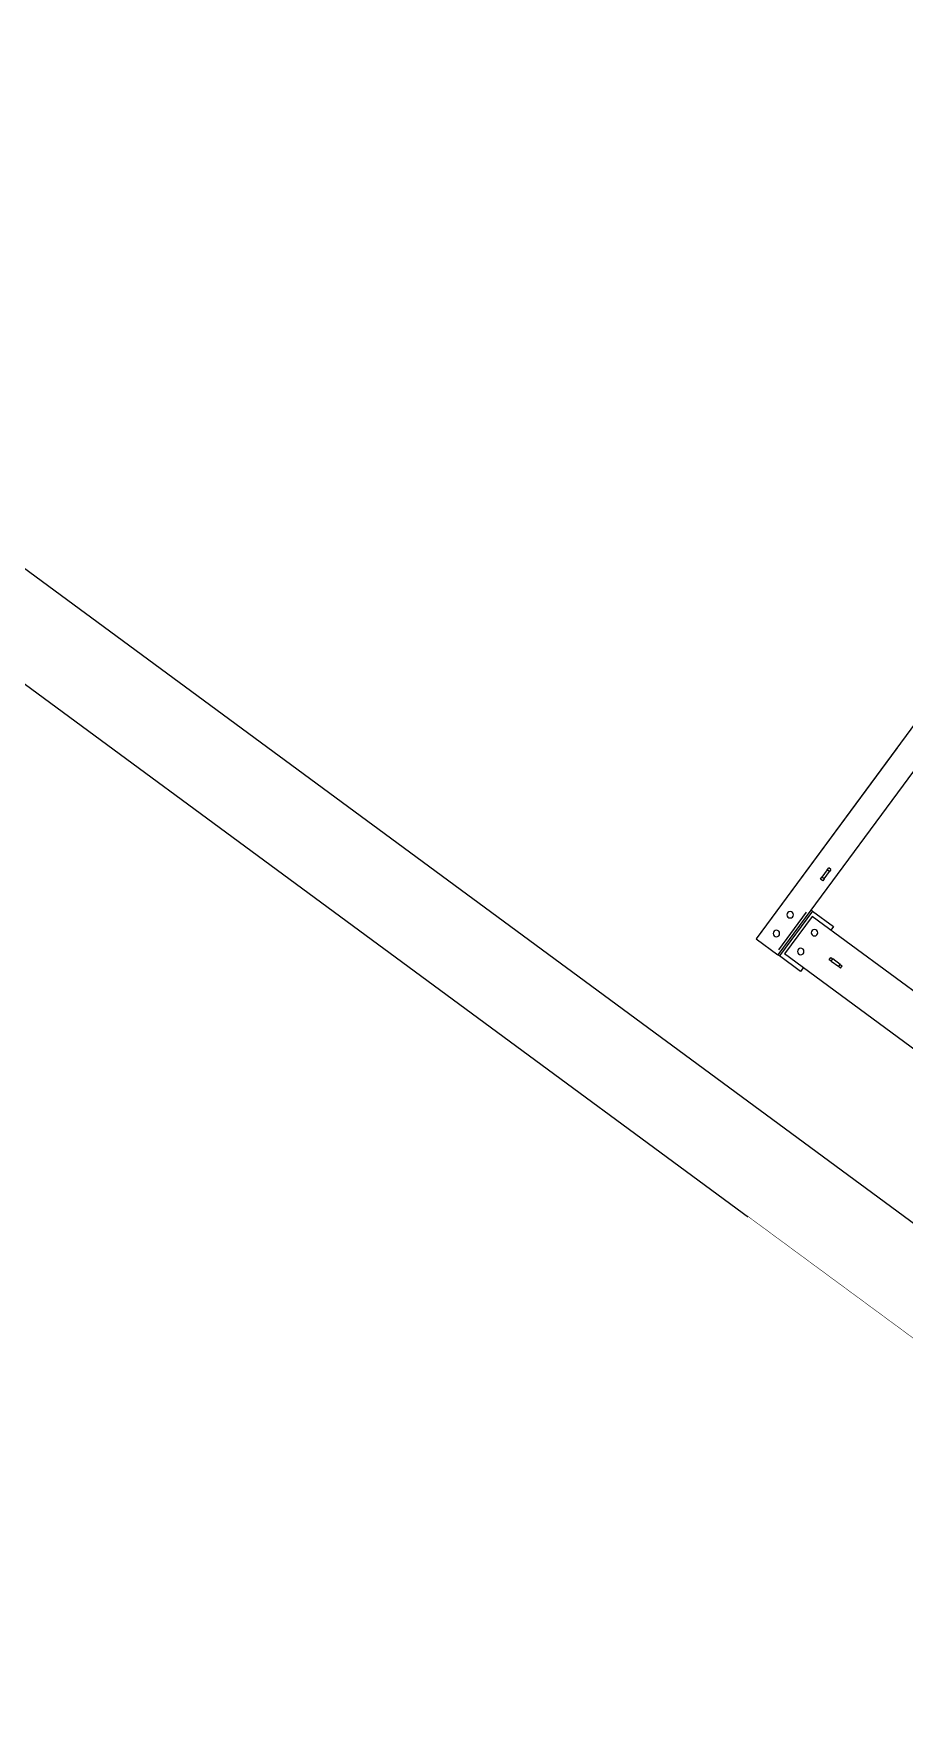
# Model space of a CAD drawing. Header units: metres. Extents: x 432095 to 435012, y 2470938 to 2473256.
# Drawn here: x 433749.556 to 433751.425, y 2471298.749 to 2471302.386 of the extents above; entities that cross this region are included whole.
import ezdxf

# ---------------------------------------------------------------- set-up
doc = ezdxf.new("R2010")
doc.units = ezdxf.units.M
doc.header["$MEASUREMENT"] = 0
doc.set_wipeout_variables(frame=1)
doc.linetypes.add('MB D$0$HIDDEN', pattern=[0.375, 0.25, -0.125])
doc.layers.add('cong trinh tram 110kv', color=7, linetype='Continuous', lineweight=5)
doc.layers.add('MB D$0$net dut du kien lam', color=8, linetype='MB D$0$HIDDEN', lineweight=20)

# ---------------------------------------------------------------- blocks, each defined once
blk = doc.blocks.new('MB D$0$MBA 63')
at = {"layer": 'MB D$0$net dut du kien lam', "color": 0, "linetype": 'ByBlock', "ltscale": 3}
for points in [[(106699.6, 25012.3), (106699.6, 36012.3), (98099.6, 36012.3), (98099.6, 25012.3)], [(106499.6, 25212.3), (106499.6, 35812.3), (98299.6, 35812.3), (98299.6, 25212.3)]]:
    blk.add_lwpolyline(points, close=True, dxfattribs=at)
blk = doc.blocks.new('MB D$0$mba 1')
at = {"layer": 'cong trinh tram 110kv'}
for p, q in [((-19293.9, 9988.9), (-19235.9, 9988.9)), ((-19293.9, 6788.9), (-19293.9, 9988.9)), ((-19293.9, 9478.9), (-19293.9, 9988.9)), ((-19240.9, 9978.9), (-19240.9, 9878.9)), ((-19235.9, 6788.9), (-19235.9, 9988.9)), ((-19231.9, 9988.9), (-19235.9, 9988.9)), ((-19231.9, 9868.9), (-19231.9, 9988.9)), ((-19175.9, 9988.9), (-19231.9, 9988.9)), ((-18841, 9978.9), (-19225.9, 9978.9)), ((-19225.9, 9878.9), (-19225.9, 9978.9)), ((-19175.9, 9978.9), (-19175.9, 9988.9)), ((-19135.9, 9931.9), (-19140.9, 9931.9)), ((-19140.9, 9931.9), (-19140.9, 9925.9)), ((-19135.9, 9931.9), (-19115.9, 9931.9)), ((-19135.9, 9931.9), (-19135.9, 9925.9)), ((-19110.9, 9931.9), (-19115.9, 9931.9)), ((-19115.9, 9931.9), (-19115.9, 9925.9)), ((-19110.9, 9931.9), (-19110.9, 9925.9)), ((-19140.9, 9925.9), (-19135.9, 9925.9)), ((-19115.9, 9925.9), (-19135.9, 9925.9)), ((-19115.9, 9925.9), (-19110.9, 9925.9)), ((-19235.9, 9868.9), (-19231.9, 9868.9)), ((-19231.9, 9868.9), (-19175.9, 9868.9)), ((-18913.7, 9878.9), (-19225.9, 9878.9)), ((-19175.9, 9868.9), (-19175.9, 9878.9)), ((-19252.9, 9803.9), (-19258.9, 9803.9)), ((-19258.9, 9803.9), (-19258.9, 9798.9)), ((-19252.9, 9798.9), (-19258.9, 9798.9)), ((-19258.9, 9778.9), (-19258.9, 9798.9)), ((-19252.9, 9798.9), (-19252.9, 9803.9)), ((-19252.9, 9798.9), (-19252.9, 9778.9)), ((-19252.9, 9778.9), (-19258.9, 9778.9)), ((-19258.9, 9778.9), (-19258.9, 9773.9)), ((-19252.9, 9773.9), (-19258.9, 9773.9)), ((-19252.9, 9773.9), (-19252.9, 9778.9))]:
    blk.add_line(p, q, dxfattribs=at)
for centre in [(-19265.9, 9953.9), (-19200.9, 9953.9), (-19265.9, 9903.9), (-19200.9, 9903.9)]:
    blk.add_circle(centre, 7, dxfattribs=at)

msp = doc.modelspace()

# ---------------------------------------------------------------- block references
at = {"layer": 'cong trinh tram 110kv', "xscale": 0.001000000045165598, "yscale": 0.00100000003283925, "zscale": 0.001, "rotation": 233.6153637256497}
msp.add_blockref('MB D$0$MBA 63', (433790.6662, 2471403.2202), dxfattribs=at)

# ---------------------------------------------------------------- next in the draw order: wipeouts: each hides what was drawn before it
msp.add_wipeout([(433746.3055, 2471290.8237), (433752.2971, 2471298.9551), (433751.0896, 2471299.8449), (433745.0979, 2471291.7135)]).dxf.layer = 'cong trinh tram 110kv'

# ---------------------------------------------------------------- next in the draw order: block references
at = {"layer": 'cong trinh tram 110kv', "xscale": -0.001000000032834317, "yscale": 0.00100000003283925, "zscale": 0.001, "rotation": 143.6153590623919}
msp.add_blockref('MB D$0$mba 1', (433772.565, 2471297.0384), dxfattribs=at)

doc.saveas('drawing.dxf')
